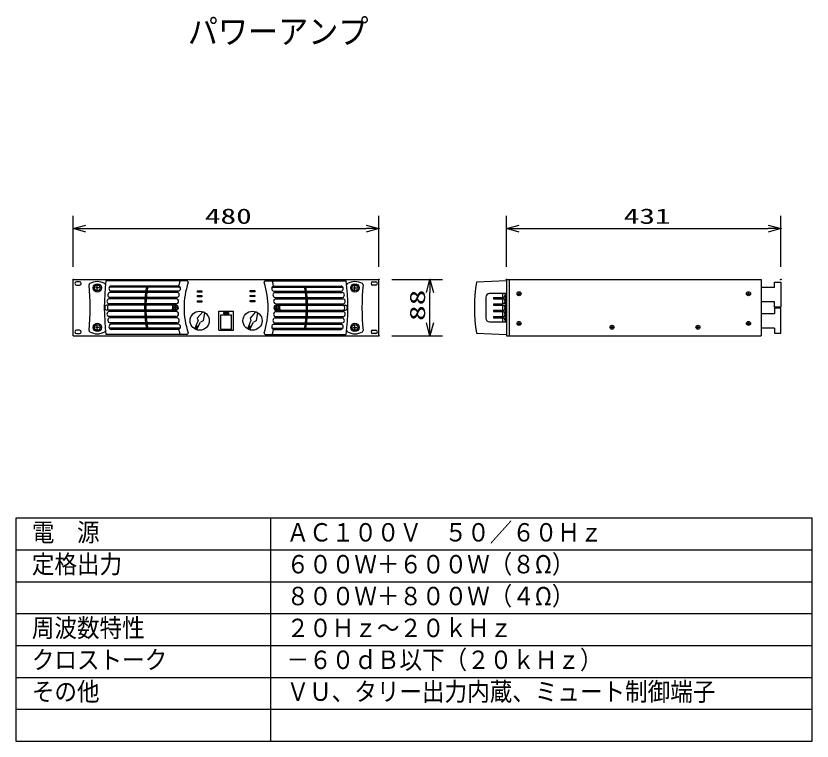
# Model space of a CAD drawing. Units: millimetres, scale not verified. Extents: x -62 to 63, y -57 to 57.
import ezdxf
from ezdxf.enums import TextEntityAlignment as Align

# ---------------------------------------------------------------- set-up
doc = ezdxf.new("R2010")
doc.units = ezdxf.units.MM
doc.header["$LTSCALE"] = 0.190277
doc.header["$PDMODE"] = 32
doc.header["$PDSIZE"] = 0.0951
for name, color, linetype in [('0-0_MOJI1', 2, 'Continuous'), ('0-1_GAIKEI', 1, 'Continuous'), ('0-2_WAKU', 7, 'Continuous'), ('0-3_DEFPOINTS', 7, 'Continuous')]:
    doc.layers.add(name, color=color, linetype=linetype)
doc.styles.add('ＭＳ ゴシック', font='')
doc.styles.get('ＭＳ ゴシック').set_extended_font_data('MS Gothic')

# ---------------------------------------------------------------- blocks, each defined once
blk = doc.blocks.new('_OPEN30')
at = {"layer": '0-2_WAKU'}
blk.add_line((0, 0), (-1, 0), dxfattribs=at)
blk.add_lwpolyline([(-1, 0.26795), (0, 0), (-1, -0.26795)], dxfattribs=at)

msp = doc.modelspace()

# ---------------------------------------------------------------- linework, layer by layer
at = {"layer": '0-1_GAIKEI', "color": 7}
for p, q in [((-53.4956, 15.8917), (-5.4956, 15.8917)), ((-53.4956, 7.0917), (-53.4956, 15.8917)), ((-5.4956, 7.0917), (-5.4956, 15.8917)), ((14.5043, 15.6917), (9.8043, 15.4917)), ((14.5043, 15.8917), (54.5043, 15.8917)), ((14.5043, 15.8917), (14.5043, 7.0917)), ((54.5043, 15.8917), (54.5043, 7.0917)), ((56.6043, 15.4917), (57.6043, 15.4917)), ((56.6043, 14.6917), (56.6043, 15.4917)), ((57.6043, 15.4917), (57.6043, 11.5917)), ((54.5043, 14.6917), (56.6043, 14.6917)), ((11.3043, 13.1417), (11.3043, 9.8417)), ((14.5043, 13.6917), (11.8543, 13.6917)), ((56.6043, 12.3917), (54.5043, 12.3917)), ((56.6043, 11.5917), (56.6043, 12.3917)), ((57.6043, 11.5917), (56.6043, 11.5917)), ((57.6043, 11.3917), (56.6043, 11.3917)), ((56.6043, 11.3917), (56.6043, 10.5917)), ((57.6043, 7.4917), (57.6043, 11.3917)), ((54.5043, 10.5917), (56.6043, 10.5917)), ((11.8543, 9.2917), (14.5043, 9.2917)), ((56.6043, 8.2917), (54.5043, 8.2917)), ((56.6043, 8.2917), (56.6043, 7.4917)), ((-53.4956, 7.0917), (-5.4956, 7.0917)), ((9.8043, 7.4917), (14.5043, 7.2917)), ((14.5043, 7.0917), (54.5043, 7.0917)), ((56.6043, 7.4917), (57.6043, 7.4917))]:
    msp.add_line(p, q, dxfattribs=at)
at = {"layer": '0-1_GAIKEI'}
for p, q in [((-52.4956, 15.5434), (-52.9956, 15.5434)), ((-52.9956, 15.0434), (-52.4956, 15.0434)), ((-35.6493, 15.6917), (-48.3636, 15.6917)), ((-23.342, 15.6917), (-10.6277, 15.6917)), ((-6.4956, 15.5434), (-5.9956, 15.5434)), ((-5.9956, 15.0434), (-6.4956, 15.0434)), ((15.0043, 7.0917), (15.0043, 15.8917)), ((-49.4202, 14.5917), (-50.0202, 14.5917)), ((-49.7202, 14.2917), (-49.7202, 14.8917)), ((-42.0198, 14.6917), (-47.8318, 14.6917)), ((-37.1853, 13.8917), (-47.7352, 13.8917)), ((-36.9815, 14.0917), (-47.6204, 14.0917)), ((-36.9702, 14.8917), (-47.5493, 14.8917)), ((-36.7066, 14.6917), (-41.8168, 14.6917)), ((-33.9956, 13.946), (-33.9956, 14.146)), ((-33.9956, 14.146), (-33.2956, 14.146)), ((-33.2956, 13.946), (-33.9956, 13.946)), ((-33.2956, 14.146), (-33.2956, 13.946)), ((-22.2847, 14.6917), (-17.1745, 14.6917)), ((-22.021, 14.8917), (-11.442, 14.8917)), ((-22.0097, 14.0917), (-11.3709, 14.0917)), ((-21.8059, 13.8917), (-11.2561, 13.8917)), ((-16.9715, 14.6917), (-11.1595, 14.6917)), ((-9.5711, 14.5917), (-8.9711, 14.5917)), ((-9.2711, 14.2917), (-9.2711, 14.8917)), ((16.4922, 13.4685), (16.4922, 13.8885)), ((52.5218, 13.4685), (52.5218, 13.8885)), ((-37.3244, 12.8917), (-47.8913, 12.8917)), ((-37.1969, 13.0917), (-47.7825, 13.0917)), ((-25.6956, 13.2295), (-25.6956, 13.4295)), ((-25.6956, 13.4295), (-24.9956, 13.4295)), ((-24.9956, 13.2295), (-25.6956, 13.2295)), ((-25.6956, 12.3974), (-25.6956, 12.5974)), ((-25.6956, 12.5974), (-24.9956, 12.5974)), ((-24.9956, 13.4295), (-24.9956, 13.2295)), ((-24.9956, 12.5974), (-24.9956, 12.3974)), ((-21.7944, 13.0917), (-11.2088, 13.0917)), ((-21.6668, 12.8917), (-11.0999, 12.8917)), ((12.4828, 13.0917), (13.9043, 13.0917)), ((12.4828, 13.0917), (12.4828, 12.8917)), ((12.4828, 12.8917), (13.9043, 12.8917)), ((13.9043, 13.6917), (13.9043, 13.0917)), ((13.9043, 12.8917), (13.9043, 12.0917)), ((14.3043, 13.6917), (14.3043, 9.2917)), ((16.2822, 13.6785), (16.7022, 13.6785)), ((52.3118, 13.6785), (52.7318, 13.6785)), ((-37.3898, 11.8917), (-48.2434, 11.8917)), ((-37.3361, 12.0917), (-47.9149, 12.0917)), ((-37.2554, 11.4917), (-37.6754, 11.4917)), ((-37.4654, 11.2817), (-37.4654, 11.7017)), ((-24.9956, 12.3974), (-25.6956, 12.3974)), ((-21.7359, 11.4917), (-21.3159, 11.4917)), ((-21.6552, 12.0917), (-11.0763, 12.0917)), ((-21.6014, 11.8917), (-10.7478, 11.8917)), ((-21.5259, 11.2817), (-21.5259, 11.7017)), ((12.4828, 12.0917), (13.9043, 12.0917)), ((12.4828, 12.0917), (12.4828, 11.8917)), ((12.4828, 11.8917), (13.9043, 11.8917)), ((13.9043, 11.8917), (13.9043, 11.0917)), ((-37.3898, 11.0917), (-48.2434, 11.0917)), ((-37.3361, 10.8917), (-47.9149, 10.8917)), ((-37.3244, 10.0917), (-47.8913, 10.0917)), ((-33.1617, 10.8667), (-34.0282, 9.8669)), ((-32.8889, 10.742), (-33.0777, 9.4326)), ((-30.6456, 10.9469), (-28.3456, 10.9469)), ((-30.6456, 7.9469), (-30.6456, 10.9469)), ((-30.3456, 8.1469), (-30.3456, 10.3469)), ((-30.3456, 10.3469), (-28.6456, 10.3469)), ((-29.8456, 10.5469), (-29.8456, 10.7469)), ((-29.8456, 10.7469), (-29.1456, 10.7469)), ((-29.1456, 10.5469), (-29.8456, 10.5469)), ((-29.1456, 10.7469), (-29.1456, 10.5469)), ((-28.6456, 8.1469), (-28.6456, 10.3469)), ((-28.3456, 7.9469), (-28.3456, 10.9469)), ((-24.8617, 10.8667), (-25.7282, 9.8669)), ((-24.5889, 10.742), (-24.7777, 9.4326)), ((-21.6668, 10.0917), (-11.0999, 10.0917)), ((-21.6552, 10.8917), (-11.0763, 10.8917)), ((-21.6014, 11.0917), (-10.7478, 11.0917)), ((12.4828, 11.0917), (13.9043, 11.0917)), ((12.4828, 11.0917), (12.4828, 10.8917)), ((12.4828, 10.8917), (13.9043, 10.8917)), ((12.4828, 10.0917), (13.9043, 10.0917)), ((12.4828, 10.0917), (12.4828, 9.8917)), ((13.9043, 10.8917), (13.9043, 10.0917)), ((-37.1969, 9.8917), (-47.7825, 9.8917)), ((-37.1853, 9.0917), (-47.7352, 9.0917)), ((-36.9815, 8.8917), (-47.6204, 8.8917)), ((-34.4024, 8.1518), (-33.8968, 9.4201)), ((-34.1295, 8.0271), (-33.5015, 9.2394)), ((-34.0282, 9.8669), (-33.8968, 9.4201)), ((-33.0777, 9.4326), (-33.5015, 9.2394)), ((-26.1024, 8.1518), (-25.5968, 9.4201)), ((-25.8295, 8.0271), (-25.2015, 9.2394)), ((-25.7282, 9.8669), (-25.5968, 9.4201)), ((-24.7777, 9.4326), (-25.2015, 9.2394)), ((-22.0097, 8.8917), (-11.3709, 8.8917)), ((-21.8059, 9.0917), (-11.2561, 9.0917)), ((-21.7944, 9.8917), (-11.2088, 9.8917)), ((12.4828, 9.8917), (13.9043, 9.8917)), ((13.9043, 9.8917), (13.9043, 9.2917)), ((16.2822, 9.0133), (16.7022, 9.0133)), ((16.4922, 8.8033), (16.4922, 9.2233)), ((52.3118, 9.0133), (52.7318, 9.0133)), ((52.5218, 8.8033), (52.5218, 9.2233)), ((-52.4956, 7.94), (-52.9956, 7.94)), ((-49.4202, 8.3917), (-50.0202, 8.3917)), ((-49.7202, 8.0917), (-49.7202, 8.6917)), ((-42.0198, 8.2917), (-47.8318, 8.2917)), ((-36.9702, 8.0917), (-47.5493, 8.0917)), ((-36.7066, 8.2917), (-41.8168, 8.2917)), ((-34.0441, 8.635), (-34.252, 8.1802)), ((-34.252, 8.1802), (-34.2065, 8.1594)), ((-33.9987, 8.6142), (-34.2065, 8.1594)), ((-34.0441, 8.635), (-33.9987, 8.6142)), ((-30.6456, 7.9469), (-28.3456, 7.9469)), ((-30.3456, 8.1469), (-28.6456, 8.1469)), ((-25.7441, 8.635), (-25.952, 8.1802)), ((-25.952, 8.1802), (-25.9065, 8.1594)), ((-25.6987, 8.6142), (-25.9065, 8.1594)), ((-25.7441, 8.635), (-25.6987, 8.6142)), ((-22.2847, 8.2917), (-17.1745, 8.2917)), ((-22.021, 8.0917), (-11.442, 8.0917)), ((-16.9715, 8.2917), (-11.1595, 8.2917)), ((-9.5711, 8.3917), (-8.9711, 8.3917)), ((-9.2711, 8.0917), (-9.2711, 8.6917)), ((-6.4956, 7.94), (-5.9956, 7.94)), ((30.8907, 8.4302), (31.3107, 8.4302)), ((31.1007, 8.2202), (31.1007, 8.6402)), ((44.3754, 8.4302), (44.7954, 8.4302)), ((44.5854, 8.2202), (44.5854, 8.6402)), ((-52.9956, 7.44), (-52.4956, 7.44)), ((-35.6493, 7.2917), (-48.3636, 7.2917)), ((-23.342, 7.2917), (-10.6277, 7.2917)), ((-5.9956, 7.44), (-6.4956, 7.44))]:
    msp.add_line(p, q, dxfattribs=at)
for points in [[(-25.6956, 14.1922), (-24.9956, 14.1922), (-24.9956, 13.9922), (-25.6956, 13.9922)], [(-33.9956, 13.3833), (-33.2956, 13.3833), (-33.2956, 13.1833), (-33.9956, 13.1833)], [(-33.9956, 12.5512), (-33.2956, 12.5512), (-33.2956, 12.3512), (-33.9956, 12.3512)]]:
    msp.add_lwpolyline(points, close=True, dxfattribs=at)
for centre, radius in [((-49.7202, 14.5917), 0.65), ((-49.7202, 14.5917), 0.45), ((-9.2711, 14.5917), 0.65), ((-9.2711, 14.5917), 0.45), ((16.4922, 13.6785), 0.315), ((52.5218, 13.6785), 0.315), ((-37.4654, 11.4917), 0.315), ((-21.5259, 11.4917), 0.315), ((-33.6456, 9.4469), 1.5), ((-25.3456, 9.4469), 1.5), ((-49.7202, 8.3917), 0.65), ((-49.7202, 8.3917), 0.45), ((-9.2711, 8.3917), 0.65), ((-9.2711, 8.3917), 0.45), ((16.4922, 9.0133), 0.315), ((52.5218, 9.0133), 0.315), ((31.1007, 8.4302), 0.315), ((44.5854, 8.4302), 0.315)]:
    msp.add_circle(centre, radius, dxfattribs=at)
for centre, radius, start, end in [((-52.9956, 15.2934), 0.25, 89.9673, 270.032), ((-52.4956, 15.2934), 0.25, 270.023, 89.9766), ((-50.8085, 15.0967), 0.2, 120.30675, 185.96533), ((-85.3081, 11.4917), 34.4875, 354.03534, 5.96533), ((-49.7202, 13.2347), 2.3567, 59.71058, 120.30675), ((-14.1332, 11.4917), 34.4871, 173.00489, 186.99511), ((-48.6324, 15.097), 0.2, 354.03405, 59.71058), ((-23.5956, 11.4917), 13.8, 162.28107, 166.59198), ((-23.5956, 11.4917), 12.5, 161.64156, 198.35844), ((-35.6493, 15.4917), 0.2, 341.64156, 90), ((-23.342, 15.4917), 0.2, 90, 198.35844), ((-35.3956, 11.4917), 12.5, 341.64156, 18.35844), ((-35.3956, 11.4917), 13.8, 13.40802, 17.71893), ((-44.8581, 11.4917), 34.4871, 353.00489, 6.99511), ((-10.3589, 15.097), 0.2, 120.28942, 185.96595), ((-9.2711, 13.2347), 2.3567, 59.69325, 120.28942), ((26.3169, 11.4917), 34.4875, 174.03467, 185.96466), ((-8.1828, 15.0967), 0.2, 354.03467, 59.69325), ((-6.4956, 15.2934), 0.25, 90.0234, 269.977), ((-5.9956, 15.2934), 0.25, 269.968, 90.0327), ((-47.6452, 13.485), 0.4165, 102.47146, 250.76099), ((-47.471, 14.4816), 0.4175, 100.80939, 249.03189), ((-23.5956, 11.4917), 18.7, 172.62619, 175.09169), ((-23.5956, 11.4917), 18.7, 169.52432, 172.00785), ((-23.5956, 11.4917), 18.5, 172.54603, 175.03849), ((-23.5956, 11.4917), 18.5, 169.40977, 171.92087), ((-37.2497, 13.4925), 0.4043, 277.51103, 80.83766), ((-23.5956, 11.4917), 13.8, 169.14024, 169.98459), ((-37.065, 14.493), 0.4098, 281.75109, 76.62812), ((-21.9262, 14.493), 0.4098, 103.37188, 258.24891), ((-21.7416, 13.4925), 0.4043, 99.16234, 262.48897), ((-35.3956, 11.4917), 13.8, 10.01541, 10.85976), ((-35.3956, 11.4917), 18.5, 8.07913, 10.59023), ((-35.3956, 11.4917), 18.5, 4.96151, 7.45397), ((-35.3956, 11.4917), 18.7, 7.99215, 10.47568), ((-35.3956, 11.4917), 18.7, 4.90831, 7.37381), ((-11.5203, 14.4816), 0.4175, 290.96811, 79.19061), ((-11.3461, 13.485), 0.4165, 289.23901, 77.52854), ((-47.7897, 12.4884), 0.416, 104.14408, 252.47363), ((-23.5956, 11.4917), 18.7, 175.70646, 178.16132), ((-23.5956, 11.4917), 18.5, 175.65995, 178.14143), ((-37.3593, 12.4921), 0.4011, 273.32331, 85.00877), ((-23.5956, 11.4917), 13.8, 173.34204, 174.17737), ((-21.6319, 12.4921), 0.4011, 94.99123, 266.67669), ((-35.3956, 11.4917), 13.8, 5.82263, 6.65796), ((-35.3956, 11.4917), 18.5, 1.85857, 4.34005), ((-35.3956, 11.4917), 18.7, 1.83868, 4.29354), ((-11.2016, 12.4884), 0.416, 287.52637, 75.85592), ((13.9043, 13.4917), 0.4, 270, 0), ((13.9043, 12.4917), 0.4, 270, 90), ((-48.13, 11.4917), 0.4158, 105.82857, 254.17143), ((-47.4031, 11.4917), 0.7335, 146.9514, 213.0486), ((-23.5956, 11.4917), 18.7, 178.77433, 181.22567), ((-23.5956, 11.4917), 18.5, 178.76108, 181.23892), ((-38.5859, 11.5335), 0.7335, 323.13301, 29.23021), ((-37.3957, 11.4917), 0.4, 270.8366, 89.1634), ((-23.5956, 11.4917), 13.8, 177.50809, 178.33902), ((-21.5956, 11.4917), 0.4, 90.8366, 269.1634), ((-35.3956, 11.4917), 13.8, 1.66098, 2.49191), ((-20.4053, 11.5335), 0.7335, 150.76979, 216.86699), ((-35.3956, 11.4917), 18.5, 358.76108, 1.23892), ((-35.3956, 11.4917), 18.7, 358.77433, 1.22567), ((-11.5882, 11.4917), 0.7335, 326.9514, 33.0486), ((-10.8612, 11.4917), 0.4158, 285.82857, 74.17143), ((13.9043, 11.4917), 0.4, 270, 90), ((-47.7897, 10.4951), 0.416, 107.52637, 255.85592), ((-23.5956, 11.4917), 18.7, 181.83868, 184.29354), ((-23.5956, 11.4917), 18.5, 181.85857, 184.34005), ((-23.5956, 11.4917), 13.8, 181.66098, 182.49191), ((-37.3593, 10.4913), 0.4011, 274.99123, 86.67669), ((-23.5956, 11.4917), 13.8, 185.82263, 186.65796), ((-21.6319, 10.4913), 0.4011, 93.32331, 265.00877), ((-35.3956, 11.4917), 13.8, 353.34204, 354.17737), ((-35.3956, 11.4917), 13.8, 357.50809, 358.33902), ((-35.3956, 11.4917), 18.5, 355.65995, 358.14143), ((-35.3956, 11.4917), 18.7, 355.70646, 358.16132), ((-11.2016, 10.4951), 0.416, 284.14408, 72.47363), ((13.9043, 10.4917), 0.4, 270, 90), ((-47.6452, 9.4984), 0.4165, 109.23901, 257.52854), ((-47.471, 8.5018), 0.4175, 110.96811, 259.19061), ((-23.5956, 11.4917), 18.7, 184.90831, 187.37381), ((-23.5956, 11.4917), 18.7, 187.99215, 190.47568), ((-23.5956, 11.4917), 18.5, 184.96151, 187.45397), ((-23.5956, 11.4917), 18.5, 188.07913, 190.59023), ((-37.2497, 9.4909), 0.4043, 279.16234, 82.48897), ((-23.5956, 11.4917), 13.8, 190.01541, 190.85976), ((-37.065, 8.4904), 0.4098, 283.37188, 78.24891), ((-21.9262, 8.4904), 0.4098, 101.75109, 256.62812), ((-21.7416, 9.4909), 0.4043, 97.51103, 260.83766), ((-35.3956, 11.4917), 13.8, 349.14024, 349.98459), ((-35.3956, 11.4917), 18.5, 349.40977, 351.92087), ((-35.3956, 11.4917), 18.5, 352.54603, 355.03849), ((-35.3956, 11.4917), 18.7, 349.52432, 352.00785), ((-35.3956, 11.4917), 18.7, 352.62619, 355.09169), ((-11.5203, 8.5018), 0.4175, 280.80939, 69.03189), ((-11.3461, 9.4984), 0.4165, 282.47146, 70.76099), ((13.9043, 9.4917), 0.4, 0, 90), ((-52.9956, 7.69), 0.25, 89.9673, 270.032), ((-52.4956, 7.69), 0.25, 270.023, 89.9766), ((-50.8085, 7.8872), 0.2, 174.03534, 239.70216), ((-49.7202, 9.7497), 2.3572, 239.70216, 300.2805), ((-48.6324, 7.8868), 0.2, 300.2805, 5.96527), ((-23.5956, 11.4917), 13.8, 193.40802, 197.71893), ((-35.6493, 7.4917), 0.2, 270, 18.35844), ((-23.342, 7.4917), 0.2, 161.64156, 270), ((-35.3956, 11.4917), 13.8, 342.28107, 346.59198), ((-10.3588, 7.8868), 0.2, 174.03473, 239.7195), ((-9.2711, 9.7497), 2.3572, 239.7195, 300.29784), ((-8.1828, 7.8872), 0.2, 300.29784, 5.96466), ((-6.4956, 7.69), 0.25, 90.0234, 269.977), ((-5.9956, 7.69), 0.25, 269.968, 90.0327)]:
    msp.add_arc(centre, radius, start, end, dxfattribs=at)
at = {"layer": '0-1_GAIKEI', "color": 7}
for centre, radius, start, end in [((36.3153, 11.4917), 26.8116, 171.42, 188.58), ((11.8543, 13.1417), 0.55, 90, 180), ((11.8543, 9.8417), 0.55, 180, 270)]:
    msp.add_arc(centre, radius, start, end, dxfattribs=at)
at = {"layer": '0-2_WAKU'}
for p, q in [((-53.4956, 17.8917), (-53.4956, 25.8917)), ((-5.4956, 17.8917), (-5.4956, 25.8917)), ((14.5043, 17.8917), (14.5043, 25.8917)), ((57.6043, 17.8917), (57.6043, 25.8917)), ((-51.4956, 23.8917), (-7.4956, 23.8917)), ((16.5043, 23.8917), (55.6043, 23.8917)), ((-3.4956, 15.8917), (4.5044, 15.8917)), ((2.5044, 9.0917), (2.5044, 13.8917)), ((-3.4956, 7.0917), (4.5044, 7.0917))]:
    msp.add_line(p, q, dxfattribs=at)
at = {"layer": '0-2_WAKU', "color": 4}
for p, q in [((62.5043, -21.5083), (-62.4956, -21.5083)), ((-62.4956, -21.5083), (-62.4956, -56.5083)), ((-22.4956, -56.5083), (-22.4956, -21.5083)), ((62.5043, -56.5083), (62.5043, -21.5083)), ((-62.4956, -56.5083), (62.5043, -56.5083))]:
    msp.add_line(p, q, dxfattribs=at)
at = {"layer": '0-2_WAKU', "color": 1}
for p, q in [((-62.4956, -26.5083), (62.5043, -26.5083)), ((-62.4956, -31.5083), (62.5043, -31.5083)), ((-62.4956, -36.5083), (62.5043, -36.5083)), ((-62.4956, -41.5083), (62.5043, -41.5083)), ((-62.4956, -46.5083), (62.5043, -46.5083)), ((-62.4956, -51.5083), (62.5043, -51.5083))]:
    msp.add_line(p, q, dxfattribs=at)
at = {"layer": '0-3_DEFPOINTS'}
for p in [(-5.4956, 23.8917), (57.6043, 23.8917), (-53.4956, 15.8917), (-5.4956, 15.8917), (-5.4956, 15.8917), (2.5044, 15.8917), (14.5043, 15.8917), (57.6043, 15.8917), (-5.4956, 7.0917)]:
    msp.add_point(p, dxfattribs=at)

# ---------------------------------------------------------------- block references
at = {"layer": '0-2_WAKU', "xscale": 2, "yscale": 2}
for p, rotation in [((-53.4956, 23.8917), 180), ((14.5043, 23.8917), 180), ((2.5044, 15.8917), 90), ((2.5044, 7.0917), 270)]:
    msp.add_blockref('_OPEN30', p, dxfattribs=dict(at, rotation=rotation))
for p in [(-5.4956, 23.8917), (57.6043, 23.8917)]:
    msp.add_blockref('_OPEN30', p, dxfattribs=at)

# ---------------------------------------------------------------- texts
at = {"layer": '0-0_MOJI1', "style": 'ＭＳ ゴシック', "width": 0.9}
for s, height, p in [('パワーアンプ', 3.849, (-35.4956, 51.7515)), ('電\u3000源', 2.886, (-59.9956, -26.0634)), ('ＡＣ１００Ｖ\u3000５０／６０Ｈｚ\u3000', 2.886, (-19.9956, -26.0634)), ('定格出力', 2.886, (-59.9956, -31.0634)), ('６００Ｗ＋６００Ｗ（８Ω）', 2.886, (-19.9956, -31.0634)), ('８００Ｗ＋８００Ｗ（４Ω）', 2.886, (-19.9956, -36.0634)), ('周波数特性', 2.886, (-59.9956, -41.0634)), ('２０Ｈｚ～２０ｋＨｚ', 2.886, (-19.9956, -41.0634)), ('クロストーク', 2.886, (-59.9956, -46.0634)), ('－６０ｄＢ以下（２０ｋＨｚ）', 2.886, (-19.9956, -46.0634)), ('その他', 2.886, (-59.9956, -51.0634)), ('ＶＵ、タリー出力内蔵、ミュート制御端子', 2.886, (-19.9956, -51.0634))]:
    msp.add_text(s, height=height, dxfattribs=at).set_placement(p, align=Align.BOTTOM_LEFT)
at = {"layer": '0-2_WAKU', "style": 'ＭＳ ゴシック', "width": 1.5}
for s, p in [('480', (-32.829, 23.9291)), ('431', (32.9293, 23.9291))]:
    msp.add_text(s, height=2.405, dxfattribs=at).set_placement(p, align=Align.BOTTOM_LEFT)
msp.add_text('88', height=2.405, rotation=90, dxfattribs=at).set_placement((2.467, 9.4084), align=Align.BOTTOM_LEFT)

doc.saveas('drawing.dxf')
